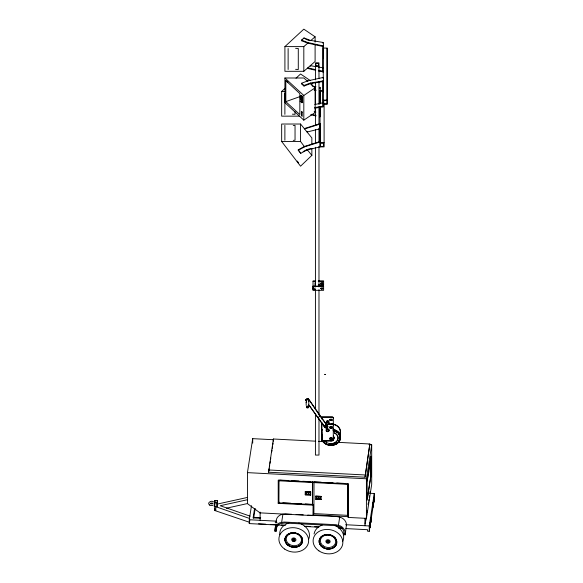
<?xml version="1.0" encoding="UTF-8"?>
<svg xmlns="http://www.w3.org/2000/svg" width="583" height="583" viewBox="0 0 583 583"><rect width="100%" height="100%" fill="white"/><g stroke="black" fill="none" stroke-linecap="round" stroke-linejoin="round"><path stroke-width="0.87" d="M370.773 519.336L370.671 517.74L370.139 527.579L370.62 521.756M300.945 95.911C301.353 93.841 303.452 97.922 302.293 98.104M373.171 504.382L373.193 502.714M373.958 498.822L373.324 507.072L373.586 502.203M306.162 402.525L306.192 405.425M306.148 402.671L306.192 402.124M340.363 438.613L340.406 437.352L340.363 438.613L339.78 438.97L340.144 439.669L339.503 439.946L339.743 440.682L339.197 440.639L339.175 441.644L338.643 441.535L338.825 442.111L337.943 442.366L337.586 443.328L336.857 443.284L337.083 443.699L333.039 445.325L332.776 444.18M329.985 444.268L329.767 445.427L326.691 444.618L326.691 443.867M302.256 100.903C304.472 105.88 297.06 98.461 301.615 102.134L301.695 100.983L301.834 102.754M308.538 406.599L308.684 405.447A57.316 29.689 -31.1 0 0 308.684 401.038L308.538 399.996M308.618 406.016L308.684 405.44M373.033 506.175L372.872 507.042L373.135 502.182M333.52 439.801L334.482 437.804M214.245 502.838L214.559 500.812L214.974 500.833L214.661 502.859L214.245 502.838L214.245 506.438L216.978 506.751L217.342 500.549L215.003 500.425L214.631 510.475L249.713 522.353M214.631 510.475L214.879 508.893M216.978 506.751L217.342 500.549M305.252 503.982L313.326 504.404L313.209 515.62L260.003 512.865L247.44 503.625L247.44 472.631L252.709 438.656L273.602 439.735M285.4 525.458L249.284 523.585L249.284 519.745L251.462 505.716M249.284 523.585L249.83 520.08M254.487 509.025L253.109 517.901L260.339 518.272M253.663 518.192L255.179 508.427M260.003 512.865L260.12 512.107L260.12 520.306M338.293 442.351L369.848 443.984L365.045 477.2L268.574 472.215L273.383 438.999L315.753 441.185M268.574 472.215L269.12 468.674M269.397 466.903L269.674 465.132M269.944 463.361L270.221 461.59M270.497 459.819L270.774 458.049M271.729 451.854L272.006 450.083M272.283 448.32L272.553 446.549M272.829 444.778L273.106 443.007M312.524 504.565L312.641 481.769L312.524 504.565L278.907 502.83L279.024 480.028M313.326 504.404L313.209 505.162L278.222 503.355L278.339 502.59M278.907 502.83L279.024 502.065M277.02 525.553L276.138 531.237L274.928 531.171L275.431 527.928M275.686 526.303L276.065 523.869M276.393 527.732L276.772 525.298M281.662 522.237L282.923 514.126M305.237 491.68L310.703 491.957L305.237 491.68L305.215 494.792L310.703 494.945L305.215 494.792M305.9 492.402L308.203 492.387C310.069 496.716 300.741 492.978 310.003 494.486L310.003 492.613L305.9 492.402L305.9 494.267M347.519 515.336L347.636 483.577L347.519 515.336L313.894 513.601L314.011 481.842L321.284 482.214M315.716 496.133L321.182 496.417L315.716 496.133L315.695 499.252L321.182 499.405L315.695 499.252M318.201 496.956L320.497 496.942L320.475 498.946L316.38 498.727L316.38 496.862L320.497 496.942M338.453 525.174L339.714 517.063M307.744 515.088L337.258 516.618L341.755 517.857A9.43 7.674 8.8 0 1 346.448 524.773L345.194 534.808L344.006 534.742L344.262 533.124M368.966 444.669L371.692 444.814L371.692 484.4L366.416 518.367L348.197 517.427L348.313 483.963M365.045 477.2L369.848 443.984M366.416 518.367L366.416 478.781L371.692 444.814M367.232 480.99L370.875 457.538L370.875 475.466L367.232 498.917M370.3 468.688C372.668 456.256 368.667 484.925 371.021 465.547M370.795 467.551L370.365 468.856L370.956 466.502M370.3 471.676L371.021 468.535M370.956 468.368L370.365 470.721L370.795 469.417M365.14 523.694L365.971 518.374M366.933 512.158L367.21 510.387M368.172 504.171L368.449 502.4M366.153 517.835L364.929 525.728L364.929 518.345M366.423 516.079L366.692 514.33M366.969 512.574L367.239 510.817M368.194 504.681L368.463 502.925M368.733 501.169L369.01 499.412M369.279 497.663L369.549 495.907M345.894 528.584L367.56 529.707L367.56 531.2L369.25 531.288L369.25 525.953L374.286 493.502L369.746 493.262M369.25 531.288L370.752 521.639M371.021 519.883L373.062 506.729M373.339 504.973L374.286 498.837L374.286 493.502M333.323 439.925L333.279 440.333L333.323 417.894A1.144 0.933 0 0 0 332.179 416.962L321.605 416.962L321.605 418.776M331.559 444.304L331.749 445.478L332.376 445.419L332.448 444.224M322.246 437.235L321.736 437.068L321.736 436.324L322.37 435.763M321.736 437.068L322.37 436.514M337.032 431.223L337.061 431.821L337.535 431.595L337.061 432.564L337.032 431.223L336.537 430.91L336.537 431.66L335.823 431.784L335.976 430.604L335.422 430.349L335.043 431.42L334.817 430.108L334.234 429.911L333.913 431.026L332.973 430.371M334.744 431.296L334.817 430.108M326.706 430.218A1.035 0.845 0 0 1 326.604 430.014L326.72 429.11M320.832 283.09L321.874 283.834L322.909 283.09M320.818 288.235L321.86 288.979L322.902 288.235M339.78 438.97L339.78 438.219L340.275 438.416L340.144 439.669M326.691 444.618L326.808 444.18L325.584 444.057L325.584 443.306M331.217 444.319L331.057 445.492L329.985 445.011M322.129 434.772L321.962 436.018L322.129 435.523M335.823 431.784L335.976 430.604M339.503 439.946L339.503 439.203L339.962 439.451L339.743 440.682M325.584 444.057L325.766 443.634L324.578 443.371L324.578 442.628L325.052 442.971M321.605 422.267L321.605 441.025L332.179 441.025L333.279 440.172M302.278 98.614L302.511 100.407L301.834 100.699L300.383 99.401L300.311 97.66L300.551 99.088L300.937 99.445L301.01 98.279L301.622 100.087L301.805 98.884L301.834 100.699M337.061 432.564L336.537 431.66M324.578 443.371L324.833 442.978L323.696 442.584L323.856 441.659M337.688 432.346L337.535 431.595M337.98 431.959L337.688 433.089L338.789 432.797L338.41 432.382L338.431 433.89L339.444 434.466L339.175 435.02L339.721 434.969L339.488 435.705L340.129 435.989L339.816 436.959L340.406 437.549L339.882 437.964L340.406 438.103M333.913 431.026L334.234 429.911M338.468 441.768L338.468 441.025L338.453 442.533M323.696 442.584L324.024 442.22L323.303 442.14L322.967 440.959L323.303 442.14M325.562 425.495L324.797 426.333L325.307 427.463L326.582 427.587L327.354 426.581M321.889 422.325L321.889 440.865L333.17 440.559M338.431 433.89L338.789 432.797M311.854 148.395L311.854 155.384L300.566 166.191L281.662 141.494L281.662 124.026L300.566 124.026L311.854 137.923L311.854 144.03M315.104 44.731L315.104 61.485L303.816 71.308L284.912 71.308L284.912 46.611L303.816 29.15L315.104 36.787L315.104 42.085M299.669 116.148L281.662 116.148L281.662 91.451L285.575 87.844M296.004 78.202L300.566 73.99L310.353 80.614M323.478 46.611L307.802 43.142L301.498 40.73L301.498 40.11L304.013 37.931L310.309 40.344L323.478 42.523L323.478 58.081M301.498 40.73L302.759 39.637M284.912 46.611L303.816 46.611L307.802 43.142L307.802 42.523L301.498 40.11M310.994 40.365L315.104 36.787M335.043 431.42L335.422 430.349M322.967 441.703L323.346 441.382L322.384 440.748L322.814 440.471M326.801 422.289L328.2 420.831A1.144 0.933 0 0 0 326.779 422.274L327.012 422.427M339.036 434.772L339.444 433.723L338.431 433.147L338.789 433.548M320.941 282.952L322.632 282.828M320.92 288.097L322.625 287.973M315.104 87.822L315.104 112.519L303.816 120.164L303.816 95.466L315.104 87.822L310.309 83.653L310.309 83.034L323.478 80.855M336.107 431.937L336.537 430.91M339.036 434.022L339.94 434.707L339.488 435.705M320.227 124.026L304.559 128.938L304.559 128.5L320.227 123.589L320.227 146.836L307.066 149.926L300.762 153.336L298.256 150.246L298.256 149.809L304.559 146.399L320.227 141.494M298.256 150.246L304.559 146.836L320.227 141.931M303.131 151.624L307.066 149.488L311.854 155.384M335.48 444.581L336.027 443.576L336.027 444.326M329.92 419.556L331.035 419.031L332.15 419.556L332.15 420.605M331.049 426.29L329.934 426.814L329.934 428.031L331.049 428.556L332.164 428.031L332.164 426.814L331.049 426.29L329.934 426.982M327.58 428.84L326.218 429.482L326.218 431.092L327.58 431.733L328.936 431.092L328.936 429.482L327.58 428.84L327.58 429.525M326.218 429.809L327.58 429.168L328.936 429.809M329.934 427.864L331.049 428.388L332.164 427.864M326.218 430.764L327.58 431.405L328.936 430.764M331.049 437.49L329.934 438.015L329.934 439.232L331.049 439.757L332.164 439.232L332.164 438.015L331.049 437.49L329.934 438.183M329.934 439.065L331.049 439.589L332.164 439.065M306.979 406.256L307.103 406.205A1.144 0.933 0 0 1 308.684 407.182A1.144 0.933 0 0 1 306.862 407.809A1.144 0.933 0 0 1 307.103 406.205M323.478 81.467L310.309 83.653L304.013 86.065L301.498 83.886L301.498 83.267L307.802 80.855L323.478 77.386L323.478 92.056M301.498 83.267L304.013 85.453L310.309 83.034M212.868 503.814C209.37 504.448 209.275 502.553 212.744 503.107M302.264 97.587L301.622 97.82L300.799 96.035L300.558 96.829L301.375 95.787L302.111 96.494M287.973 82.21L285.816 80.643L285.816 101.639L299.91 96.618M329.38 440.5L331.108 440.85L332.813 440.449M322.377 439.239L321.743 438.686L322.253 437.767M321.743 438.686L322.253 438.518M319.477 128.938L307.066 132.028L307.066 131.59M307.89 149.284L311.205 148.461M314.82 104.532L323.478 102.695M217.058 504.135L247.148 497.503M247.651 499.675L220.185 505.723L250.056 516.137M226.393 508.201L247.651 503.515M322.224 436.762L321.692 436.871L322.224 437.498L321.692 437.622L322.224 438.241M212.875 505.497L210.776 505.548L209.384 504.944M314.74 107.571L323.478 106.164M314.74 108.19L323.478 106.784L323.478 104.182M330.809 419.403L331.239 419.403A0.86 0.7 0 0 1 331.45 420.686M293.256 125.534L295.042 125.367L295.042 140.212L293.256 140.379M307.802 42.523L323.478 45.999M315.848 65.835L318.558 65.835M315.425 66.222L318.981 66.222M323.478 67.839L318.289 67.06M323.478 71.308L318.333 70.288M318.333 70.907L323.478 71.928M303.816 120.164L284.912 102.695L284.912 77.998L303.816 77.998L307.802 81.467L307.802 80.855M320.227 87.982L319.477 87.982L319.477 87.363L320.227 87.363L320.227 103.803M323.288 90.715L320.023 90.715L320.023 103.264M320.227 90.839L319.477 90.839L319.477 103.861M320.504 91.21L323.623 91.21M281.662 91.451L285.262 91.451M319.477 91.451L320.227 91.451M323.266 100.065L327.347 100.065M323.747 100.56L326.866 100.56M319.477 116.148L320.227 116.148M281.662 141.494L300.566 141.494L304.559 146.836M320.023 142.711L324.104 142.711M320.504 143.207L323.623 143.207M315.673 280.97L313.027 280.97L313.027 289.664L315.002 289.664L315.002 288.221L313.027 288.221M318.325 280.97L323.616 280.97L323.616 285.182L318.325 285.182M313.027 281.298L315.673 281.298M318.325 281.298L323.616 281.298M318.325 284.854L323.616 284.854M312.947 286.435L323.616 286.435M333.323 418.062A1.144 0.933 0 0 0 332.179 417.129L321.889 417.129L321.889 418.893M325.321 424.06L332.179 424.06A1.144 0.933 0 0 1 333.323 424.992M321.605 424.22L323.368 424.22M326.006 424.22L332.179 424.22A1.144 0.933 0 0 1 333.323 425.16M340.261 436.492L340.129 435.239L339.576 435.224L339.576 435.975M330.437 444.734L331.093 444.691L331.057 445.492M318.456 441.331L322.967 441.564M268.574 469.971L365.045 474.963M247.44 472.631L366.416 478.781M279.927 480.079L288.111 480.501M291.74 480.691L299.013 481.062M302.65 481.252L310.826 481.675M325.824 482.454L333.097 482.826M336.726 483.015L343.999 483.394M278.907 480.793L312.524 482.527M313.894 482.6L347.519 484.342M320.497 498.808L318.201 498.822L318.223 496.825M282.821 502.823L290.895 503.238M294.488 503.428L301.666 503.799M214.631 502.794L216.978 502.91M313.326 514.855L348.313 516.669M291.646 514.257L285.386 513.936L280.889 514.716A9.43 7.674 8.8 0 0 276.189 521.136L276.189 522.419M296.113 514.49L303.269 514.862M253.474 517.332L260.71 517.704M249.284 519.745L276.546 521.158M345.624 524.729L369.25 525.953M275.198 522.295L277.005 522.39M258.539 523.818L265.775 524.19M270.301 524.423L275.737 524.707M281.166 524.984L283.877 525.13M305.601 526.252L310.127 526.485M314.652 526.719L318.274 526.908M339.095 527.987L341.813 528.125M304.362 526.434L318.806 527.185M338.672 528.213L342.279 528.395M295.61 48.323L298.285 48.506L298.285 69.501L295.61 69.319M292.367 114.159L295.042 114.341L295.042 111.717M322.377 438.496L321.743 437.935M325.562 425.656L326.837 425.779L327.354 426.741M326.035 426.771L326.925 426.858A0.86 0.7 0 0 0 325.737 426.137A0.86 0.7 0 0 0 325.562 427.339A0.86 0.7 0 0 0 326.925 426.858M315.629 66.593L310.309 65.66L310.309 66.273M312.386 86.116L315.928 86.743M314.157 111.747L315.928 112.06M332.973 429.62L333.913 430.276M315.702 69.676L307.802 67.839L307.802 68.459L315.702 70.295M314.208 89.614L315.964 90.022M314.208 90.227L315.964 90.635M311.577 114.312L315.964 115.332M310.703 114.727L315.964 115.951M213.4 501.65C211.272 500.17 206.695 502.816 209.479 505.031M321.736 436.324L322.246 436.485M334.234 430.662L334.817 430.852M327.894 421.225C325.657 421.261 328.87 422.937 327.894 421.225A1.144 0.933 0 0 0 326.779 421.516M326.72 429.372A1.035 0.845 0 0 1 327.886 428.986L328.637 429.809A1.035 0.845 0 0 1 328.491 430.232M249.713 518.513L215.805 506.693L215.805 510.533M305.587 39.148L309.522 40.657M335.422 431.092L335.976 431.354M331.049 426.457L332.164 426.982M331.049 437.658L332.164 438.183M373.637 502.116L373.936 497.445M301.112 100.844L301.112 101.333M298.226 162.453L297.345 161.127M337.535 432.338L337.98 432.71M284.912 77.998L303.816 95.466M285.816 80.643L299.837 93.608L299.837 114.596L285.816 101.639M300.558 96.829L301.622 97.82M298.212 162.817L297.199 161.294M334.482 438.001L333.44 435.836M298.256 149.809L300.762 153.336M306.483 401.541L305.477 399.821A4.467 3.644 0 0 1 308.225 398.575L327.602 426.144A1.574 1.283 0 0 1 326.997 427.893A1.574 1.283 0 0 1 324.862 427.397L308.502 404.493M309.507 405.717L324.862 427.397M327.602 426.144L320.322 416.495L308.225 398.575M307.27 400.055L306.709 398.998M305.477 399.821L306.483 401.301M322.151 439.48L321.976 438.984L322.151 440.231M328.717 421.815L328.717 422.311M328.703 421.895L328.746 422.471A1.144 0.933 0 0 1 328.608 422.937M308.618 400.521L308.684 401.038M340.406 436.798L340.355 436.288L340.406 437.549M370.569 467.537L370.533 471.691M369.957 491.637L369.957 493.276M348.197 517.427L348.197 483.817L278.222 480.195L278.222 503.355M345.194 534.808L345.194 532.884A9.43 7.674 8.8 0 0 340.494 525.975L335.997 524.729L284.125 522.047L279.629 522.827A9.43 7.674 8.8 0 0 274.928 529.255L274.928 531.171M344.006 534.742L343.708 531.069A8.22 6.683 8.8 0 0 339.889 526.799L335.553 525.669L284.387 523.024L280.234 523.716A8.22 6.683 8.8 0 0 276.415 527.593L276.138 531.237M340.275 438.416L340.275 439.159M340.129 435.239L340.129 435.989M339.94 434.707L339.94 435.457M339.962 439.451L339.962 440.194M339.816 436.208L339.816 436.959M339.823 437.95L339.823 438.693M339.721 434.226L339.721 434.969M339.598 438.933L339.598 439.684M339.444 433.723L339.444 434.466M339.474 441.185L339.474 440.442L339.175 441.644M339.146 433.264L339.146 434.014M339.175 434.269L339.175 435.02M339.066 440.143L339.066 440.886M338.825 441.36L338.825 442.111M338.614 433.38L338.614 434.124M338.643 440.784L338.643 441.535M338.023 442.205L338.023 442.956M337.586 442.577L337.586 443.328M337.083 443.699L337.083 442.949L336.588 444.013M336.814 431.639L336.814 432.382M336.857 442.541L336.857 443.284M335.874 443.146L335.874 443.896M334.875 444.829L334.875 444.078L334.292 444.275L334.292 445.026M334.795 443.634L334.795 444.384M333.651 444.443L333.651 445.193M333.585 429.744L333.585 430.946M333.039 444.574L333.039 445.325M332.376 445.419L332.376 444.669L331.749 444.727L331.749 445.478M330.328 444.29L330.437 445.478M329.92 419.388L329.92 420.605M329.767 445.427L329.767 444.676L329.147 444.589L329.147 445.339M328.936 423.127L328.936 421.844L327.58 421.203L326.218 421.844L326.218 423.127M328.491 444.457L328.491 445.208M327.886 444.297L327.886 445.048M326.866 48.557L326.866 103.752L323.747 103.752L323.747 100.167M326.837 424.781L324.097 426.027M326.611 429.314L326.575 429.809M326.108 443.597L326.108 444.341M324.104 103.861L324.104 146.894L320.023 146.894L320.023 106.551M324.024 441.477L324.104 442.978M323.82 441.251L323.856 442.402M323.623 142.813L323.623 146.406L320.504 146.406L320.504 142.813M323.266 78.246L323.266 48.068L327.347 48.068L327.347 104.248L323.266 104.248L323.266 80.935M322.72 42.523L322.72 43.142M322.72 45.999L322.72 71.928M322.72 77.386L322.72 77.998M322.72 80.855L322.72 106.784M322.647 440.471L322.647 441.222M321.182 496.417L321.16 499.536M320.475 497.073L320.475 498.946M320.322 416.247L317.575 417.501M320.227 107.33L320.227 116.768L319.477 116.768L319.477 107.33M319.477 123.589L319.477 142.033M318.981 78.392L318.981 62.913L315.425 62.913L315.425 79.886M318.981 81.707L318.981 104.474M318.981 106.623L318.981 123.924M318.981 128.151L318.981 142.135M318.981 146.362L318.981 286.931M318.981 289.664L318.981 415.001M318.981 418.645L318.981 455.068L315.425 455.068L315.425 413.507M318.558 66.039L318.558 63.307L315.848 63.307L315.848 66.039M315.425 82.618L315.425 104.802M315.425 107.206L315.425 125.418M315.425 129.39L315.425 143.046M315.425 147.273L315.425 286.931M315.425 289.664L315.425 409.536M315.002 282.689L315.002 286.647M313.209 505.162L313.209 515.62M311.854 83.398L311.854 85.162M310.703 491.957L310.681 495.076M307.066 149.488L307.066 149.926M305.922 492.271L305.922 494.136M304.013 37.931L304.013 38.544M304.013 85.453L304.013 86.065M303.816 46.611L303.816 71.308M300.566 124.026L300.566 141.494M288.126 48.506L288.126 69.501M284.883 93.346L284.883 114.341M284.883 125.367L284.883 140.212M273.383 438.999L273.383 441.236M252.709 438.656L252.709 443.087M214.559 500.812L214.559 502.612M327.602 425.896A1.574 1.283 0 0 1 327.325 427.441M326.997 427.645A1.574 1.283 0 0 1 324.862 427.15M305.477 400.069A4.467 3.644 0 0 1 308.225 398.823M306.49 400.827A1.144 0.933 0 0 1 307.54 399.53A1.144 0.933 0 0 1 308.604 400.812M325.948 425.75A0.86 0.7 0 0 1 326.589 425.882M333.767 429.788A9.364 7.645 0 0 1 340.283 438.35M340.006 439.32A9.364 7.645 0 0 1 338.286 441.95M337.448 442.679A9.364 7.645 0 0 1 335.465 443.845M333.177 444.545A9.364 7.645 0 0 1 329.526 444.647M321.933 438.839A9.364 7.645 0 0 1 322.093 434.889M334.285 432.754A7.025 5.735 0 0 1 338.053 438.343A7.025 5.735 0 0 1 333.177 443.32M332.587 443.452A7.025 5.735 0 0 1 329.541 443.459M326.312 442.089A7.025 5.735 0 0 1 325.132 440.945M334.285 432.95A7.025 5.735 0 0 1 336.238 441.914A7.025 5.735 0 0 1 325.132 441.142M332.572 424.278A9.364 7.645 0 0 1 339.576 434.976M321.933 433.563A9.364 7.645 0 0 1 322.093 429.605M331.355 423.856A9.364 7.645 0 0 1 339.576 434.648M321.933 433.227A9.364 7.645 0 0 1 322.093 429.277M328.921 424.052A9.364 7.645 0 0 1 330.131 423.885M326.458 430.429A1.144 0.933 0 0 1 327.333 429.547L327.631 429.518A1.144 0.933 0 0 1 328.746 430.392A1.144 0.933 0 0 1 327.777 431.376A1.144 0.933 0 0 1 326.495 430.669L326.458 430.101A1.144 0.933 0 0 1 327.333 429.212L327.631 429.19A1.144 0.933 0 0 1 328.433 429.474M326.495 421.939A1.144 0.933 0 0 1 326.604 421.713M328.608 429.671A1.144 0.933 0 0 1 328.579 430.604M326.779 430.764A1.144 0.933 0 0 1 326.495 430.341M326.815 423.163A1.144 0.933 0 0 1 326.458 422.507L326.495 422.267A1.144 0.933 0 0 1 328.703 422.23M326.779 421.349A1.144 0.933 0 0 1 327.012 421.196M333.767 429.46A9.364 7.645 0 0 1 340.283 438.015M321.933 438.511A9.364 7.645 0 0 1 322.093 434.554M330.816 439.218A0.86 0.7 0 0 1 330.291 438.19A0.86 0.7 0 0 1 331.64 438.044A0.86 0.7 0 0 1 331.465 439.145M333.082 428.804A4.227 3.447 0 0 1 334.657 430.05M330.189 419.928A0.86 0.7 0 0 1 330.277 419.396M330.816 428.017A0.86 0.7 0 0 1 330.291 426.989A0.86 0.7 0 0 1 331.64 426.843A0.86 0.7 0 0 1 331.465 427.944M330.277 420.43A0.86 0.7 0 0 1 330.801 419.403M330.189 420.095A0.86 0.7 0 0 1 330.415 419.417M331.625 419.417A0.86 0.7 0 0 1 331.763 419.563M328.433 420.984A1.144 0.933 0 0 1 328.156 422.449M335.203 525.655A14.939 12.148 8.8 0 1 342.549 541.716M314.055 533.977A14.939 12.148 8.8 0 1 322.399 524.991M327.354 542.124A1.071 0.874 8.8 0 1 327.289 540.776A1.071 0.874 8.8 0 1 328.907 541.039A1.071 0.874 8.8 0 1 328.418 542.292M301.003 523.884A14.939 12.148 8.8 0 1 308.684 539.217M279.753 534.596A14.939 12.148 8.8 0 1 288.906 523.002M298.824 523.089A14.939 12.148 8.8 0 1 300.296 523.592M293.664 540.558A1.071 0.874 8.8 0 1 292.855 539.239A1.071 0.874 8.8 0 1 294.59 539.144A1.071 0.874 8.8 0 1 294.211 540.521M369.586 525.961L369.688 527.557L369.95 522.696L369.586 525.961M370.803 521.049C371.101 527.535 371.473 510.54 370.803 521.049M373.987 500.542C374.279 507.021 374.65 490.033 373.987 500.542M300.311 95.918C301.914 102.608 302.869 94.439 300.311 95.918M307.117 407.043C307.992 408.297 308.094 405.906 307.117 407.043M370.956 456.263L367.152 480.771L367.152 500.185L370.956 475.684L370.956 456.263M324.753 374.381L325.635 374.461L324.753 374.381M320.832 283.418C322.428 285.816 323.813 281.655 320.832 283.418M320.818 288.563C322.421 290.961 323.813 286.792 320.818 288.563M327.631 429.686L327.333 429.707A1.144 0.933 0 0 0 326.458 430.597L326.495 430.837A1.144 0.933 0 0 0 327.777 431.537A1.144 0.933 0 0 0 328.746 430.553A1.144 0.933 0 0 0 327.631 429.686M323.616 286.107L312.947 286.107L312.947 290.319L323.616 290.319L323.616 286.107M302.213 112.074L301.411 111.331L301.411 115.653L302.213 116.396L302.213 112.074M325.562 427.171A0.86 0.7 0 0 0 326.925 426.69A0.86 0.7 0 0 0 325.737 425.969A0.86 0.7 0 0 0 325.562 427.171M330.43 439.371A0.86 0.7 0 0 0 331.865 439.05A0.86 0.7 0 0 0 330.816 438.197A0.86 0.7 0 0 0 330.43 439.371M330.605 439.312A0.86 0.7 0 0 0 331.895 438.707A0.86 0.7 0 0 0 330.605 438.103A0.86 0.7 0 0 0 330.605 439.312M330.43 428.162A0.86 0.7 0 0 0 331.865 427.849A0.86 0.7 0 0 0 330.816 426.996A0.86 0.7 0 0 0 330.43 428.162M330.605 428.111A0.86 0.7 0 0 0 331.895 427.507A0.86 0.7 0 0 0 330.605 426.902A0.86 0.7 0 0 0 330.605 428.111M323.383 545.972A7.688 6.253 8.8 0 0 335.64 542.445A7.688 6.253 8.8 0 0 325.11 535.281A7.688 6.253 8.8 0 0 323.383 545.972M322.72 547.08A8.65 7.032 8.8 0 0 336.508 543.116A8.65 7.032 8.8 0 0 324.665 535.056A8.65 7.032 8.8 0 0 322.72 547.08M322.705 547.182A8.65 7.032 8.8 0 0 336.493 543.21A8.65 7.032 8.8 0 0 324.651 535.15A8.65 7.032 8.8 0 0 322.705 547.182M322.581 547.226A8.883 7.222 8.8 0 0 336.734 543.152A8.883 7.222 8.8 0 0 324.578 534.873A8.883 7.222 8.8 0 0 322.581 547.226M327.347 542.627A0.94 0.765 8.8 0 0 328.848 542.197A0.94 0.765 8.8 0 0 327.559 541.315A0.94 0.765 8.8 0 0 327.347 542.627M326.706 542.788A2.15 1.749 8.8 0 0 330.124 541.796A2.15 1.749 8.8 0 0 327.187 539.8A2.15 1.749 8.8 0 0 326.706 542.788M318.923 550.862A14.939 12.148 8.8 0 0 342.731 544.012A14.939 12.148 8.8 0 0 322.282 530.093A14.939 12.148 8.8 0 0 318.923 550.862M322.567 547.32A8.883 7.222 8.8 0 0 336.719 543.247A8.883 7.222 8.8 0 0 324.563 534.975A8.883 7.222 8.8 0 0 322.567 547.32M288.359 545.557A8.883 7.222 8.8 0 0 302.511 541.483A8.883 7.222 8.8 0 0 290.356 533.205A8.883 7.222 8.8 0 0 288.359 545.557M288.374 545.455A8.883 7.222 8.8 0 0 302.526 541.381A8.883 7.222 8.8 0 0 290.37 533.11A8.883 7.222 8.8 0 0 288.374 545.455M284.715 549.099A14.939 12.148 8.8 0 0 308.524 542.241A14.939 12.148 8.8 0 0 288.082 528.329A14.939 12.148 8.8 0 0 284.715 549.099M288.512 545.316A8.65 7.032 8.8 0 0 302.3 541.345A8.65 7.032 8.8 0 0 290.458 533.285A8.65 7.032 8.8 0 0 288.512 545.316M288.498 545.411A8.65 7.032 8.8 0 0 302.286 541.447A8.65 7.032 8.8 0 0 290.443 533.379A8.65 7.032 8.8 0 0 288.498 545.411M289.175 544.209A7.688 6.253 8.8 0 0 301.433 540.674A7.688 6.253 8.8 0 0 290.91 533.511A7.688 6.253 8.8 0 0 289.175 544.209M292.506 541.017A2.15 1.749 8.8 0 0 295.924 540.033A2.15 1.749 8.8 0 0 292.987 538.029A2.15 1.749 8.8 0 0 292.506 541.017M293.14 540.864A0.94 0.765 8.8 0 0 294.641 540.426A0.94 0.765 8.8 0 0 293.351 539.552A0.94 0.765 8.8 0 0 293.14 540.864"/></g></svg>
